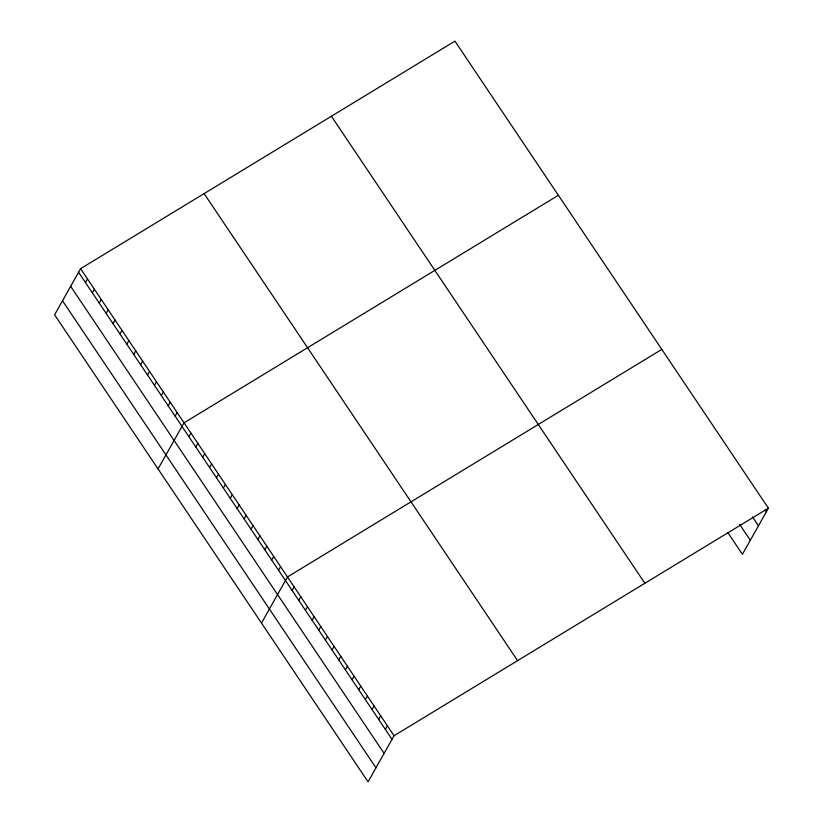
<?xml version="1.0" encoding="UTF-8"?>
<svg xmlns="http://www.w3.org/2000/svg" width="823" height="823" viewBox="0 0 823 823"><rect width="100%" height="100%" fill="white"/><g stroke="black" fill="none" stroke-linecap="round" stroke-linejoin="round"><path stroke-width="1.23" d="M80.592 268.689L54.606 314.808L368.066 781.85L394.052 735.731L768.394 508.192L454.934 41.15L80.592 268.689L394.052 735.731M85.458 282.556L87.485 278.966M92.351 292.834L94.378 289.243M99.254 303.111L101.28 299.51M106.146 313.388L108.173 309.787M113.039 323.655L115.066 320.065M119.942 333.932L121.969 330.342M126.835 344.209L128.861 340.619M133.738 354.487L135.754 350.886M140.63 364.764L142.657 361.163M147.523 375.031L149.549 371.44M154.426 385.308L156.442 381.718M161.318 395.585L163.345 391.985M168.211 405.862L170.238 402.262M175.114 416.129L177.14 412.539M158.047 468.935L184.033 422.816L558.375 195.277M188.899 436.684L190.926 433.093M195.802 446.961L197.829 443.36M202.695 457.238L204.721 453.638M209.587 467.505L211.614 463.915M216.49 477.782L218.517 474.192M223.383 488.06L225.409 484.459M230.275 498.337L232.302 494.736M237.178 508.604L239.205 505.013M244.071 518.881L246.098 515.291M250.964 529.158L252.99 525.558M257.866 539.435L259.893 535.835M264.759 549.702L266.786 546.112M271.652 559.979L273.678 556.389M278.555 570.257L280.581 566.666M261.488 623.052L287.474 576.933L661.815 349.394M292.114 590.461L294.14 586.861M298.77 600.379L300.796 596.788M305.436 610.306L307.463 606.716M312.092 620.233L314.119 616.633M318.758 630.151L320.785 626.56M325.414 640.078L327.441 636.488M332.081 650.005L334.107 646.405M338.737 659.933L340.763 656.332M345.403 669.85L347.429 666.26M352.059 679.777L354.085 676.187M358.725 689.705L360.752 686.104M365.381 699.632L367.408 696.032M372.047 709.549L374.074 705.959M378.703 719.477L380.73 715.887M385.37 729.404L387.386 725.804M768.394 508.192L742.408 554.311L727.758 532.471M765.04 509.797L766.378 511.783M752.469 516.885L758.467 525.815M739.661 524.395L750.319 540.279M331.402 116.238L644.862 583.281M204.125 193.6L517.585 660.643M78.566 272.29L392.026 739.321M70.655 286.322L384.115 753.364M62.507 300.776L375.977 767.818"/></g></svg>
